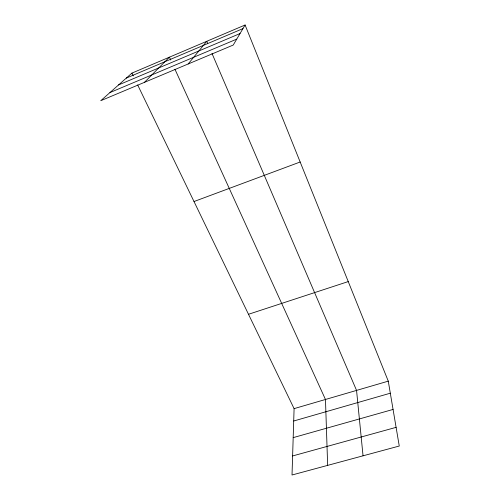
<?xml version="1.0" encoding="UTF-8"?>
<svg xmlns="http://www.w3.org/2000/svg" width="500" height="500" viewBox="0 0 500 500"><rect width="100%" height="100%" fill="white"/><g stroke="black" fill="none" stroke-linecap="round" stroke-linejoin="round"><path stroke-width="0.75" d="M137.656 84.925L294.094 408.631L292.019 475L399.263 446.031L388.275 381.15L245.087 25L131.944 73.106L100.738 100.712L233.238 45.044L245.087 25M188.169 63.981L206.775 41.288L207.694 43.438M144.438 82.35L169.438 57.162L170.731 60.006M126.287 78.106L242.95 28.613M118.575 84.931L240.031 33.55M109.919 92.587L236.744 39.119M194.006 201.531L300.169 162M248.5 314.281L348.244 281.581M294.094 408.631L388.275 381.15M293.706 421.006L390.312 393.206M293.188 437.631L393.062 409.438M292.619 455.95L396.1 427.35M131.944 73.106L133.287 75.888M174.944 69.25L325.469 399.475L327.65 465.375M211.994 53.456L356.556 390.406L363.044 455.819"/></g></svg>
